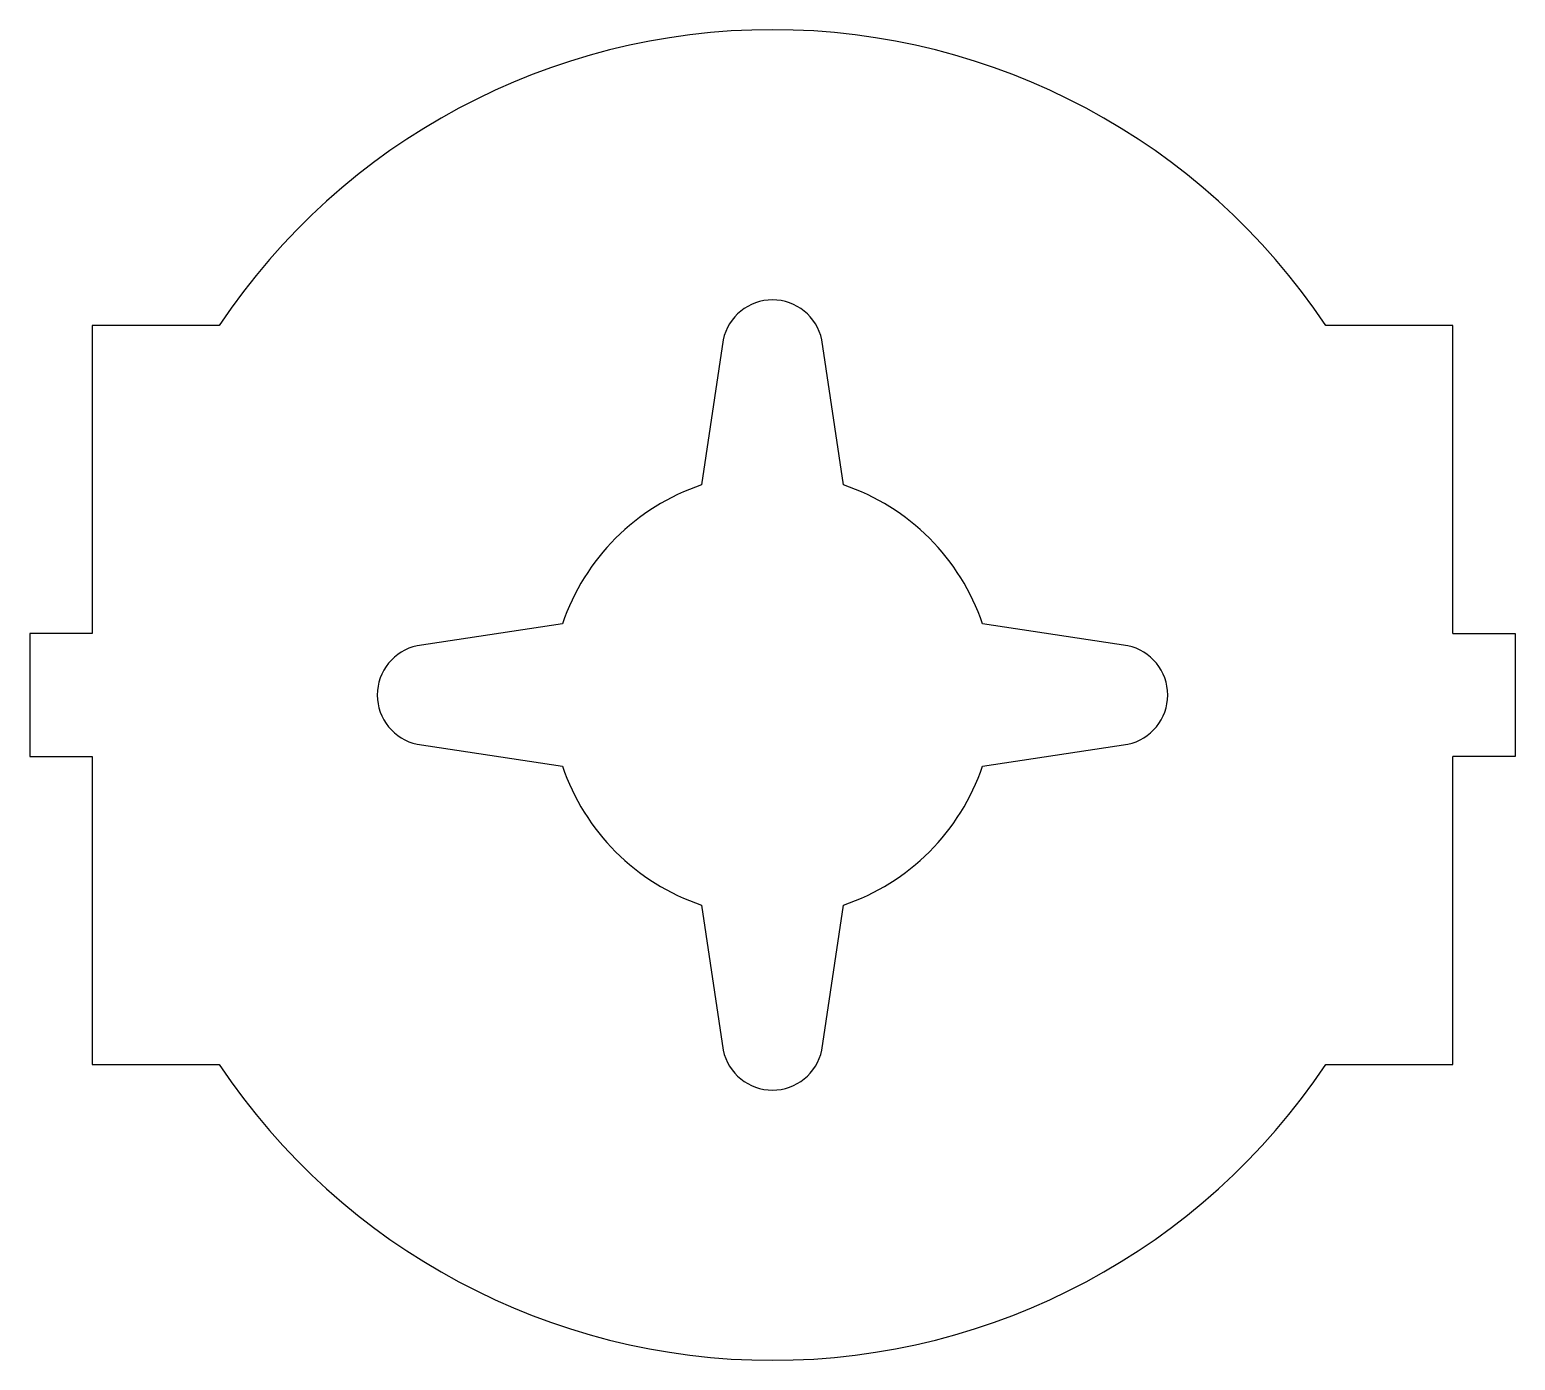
# Model space of a CAD drawing. Extents: x -1.51 to 1.51, y -1.35 to 1.35.
import ezdxf

# ---------------------------------------------------------------- set-up
doc = ezdxf.new("R2010")
doc.units = 0
doc.header["$MEASUREMENT"] = 0
doc.layers.get('0').update_dxf_attribs({"linetype": 'CONTINUOUS'})

msp = doc.modelspace()

# ---------------------------------------------------------------- linework, layer by layer
at = {"color": 7, "linetype": 'CONTINUOUS'}
for p, q in [((-1.1225, 0.75), (-1.38, 0.75)), ((-1.38, 0.75), (-1.38, 0.125)), ((1.38, 0.75), (1.1225, 0.75)), ((1.38, 0.125), (1.38, 0.75)), ((-0.1, 0.7207), (-0.1441, 0.4263)), ((0.1441, 0.4263), (0.1, 0.7207)), ((-1.507, 0.125), (-1.507, -0.125)), ((-1.38, 0.125), (-1.507, 0.125)), ((-0.4263, 0.1441), (-0.7207, 0.1)), ((0.7207, 0.1), (0.4263, 0.1441)), ((1.38, 0.125), (1.507, 0.125)), ((1.507, 0.125), (1.507, -0.125)), ((-0.7207, -0.1), (-0.4263, -0.1441)), ((0.4263, -0.1441), (0.7207, -0.1)), ((-1.507, -0.125), (-1.38, -0.125)), ((-1.38, -0.125), (-1.38, -0.75)), ((1.38, -0.75), (1.38, -0.125)), ((1.507, -0.125), (1.38, -0.125)), ((-0.1441, -0.4263), (-0.1, -0.7207)), ((0.1, -0.7207), (0.1441, -0.4263)), ((-1.38, -0.75), (-1.1225, -0.75)), ((1.1225, -0.75), (1.38, -0.75))]:
    msp.add_line(p, q, dxfattribs=at)
for centre, radius, start, end in [((0, 0), 1.35, 33.749, 146.251), ((0, 0.6996), 0.1022, 11.9151, 168.0849), ((0, 0), 0.45, 108.6761, 161.3239), ((0, 0), 0.45, 18.6761, 71.3239), ((-0.6996, 0), 0.1022, 101.9151, 258.0849), ((0.6996, 0), 0.1022, 281.9151, 78.0849), ((0, 0), 0.45, 198.6761, 251.3239), ((0, 0), 0.45, 288.6761, 341.3239), ((0, -0.6996), 0.1022, 191.9151, 348.0849), ((0, 0), 1.35, 213.749, 326.251)]:
    msp.add_arc(centre, radius, start, end, dxfattribs=at)

doc.saveas('drawing.dxf')
